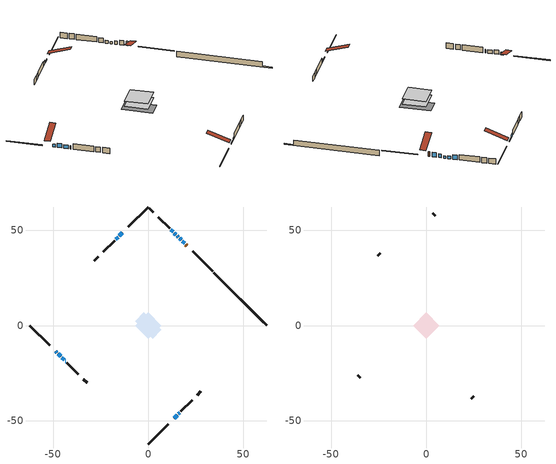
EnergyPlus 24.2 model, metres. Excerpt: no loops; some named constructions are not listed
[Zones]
conditioned space
 floor outside (Floor1 construction): -1.22,0 0,1.22 1.22,0 0,-1.22 z0.76
 floor adiabatic (AdiabaticFloorConstruction): -6.89,0 0,6.89 6.89,0 0,-6.89 z0.76
 floor foundation (Slab1 construction): -6.95,2.32 -2.32,6.95 6.95,-2.32 2.32,-6.95 z-1.7
 wall outside (RimJoist1 construction): 0,-62.35 10.5,-51.85 / -62.35,0 -51.85,-10.5 / 0,62.35 -10.5,51.85 / 33.88,28.46 23.39,38.96 z0.76:1.06
 wall outside (AdiabaticWallConstruction 1): 20.31,42.04 19.86,42.49 z0.76:2.79
 wall outside (AdiabaticWallConstruction): -48.77,-13.58 -48.06,-14.28 z0.76:1.98; 19.2,43.15 17.94,44.4 z0.76:2.79; 17.29,45.06 16.48,45.87 / -15.85,46.5 -17.05,45.29 z0.76:2.34; -13.58,48.77 -15.19,47.15 / 13.58,-48.77 15.19,-47.15 z0.76:1.29; 15.82,46.52 15.23,47.12 z0.76:1.73; 14.57,47.77 13.78,48.57 z0.76:1.93; 13.12,49.22 11.9,50.45 z0.76:2.82; 15.85,-46.5 16.44,-45.9 z0.76:1.85; -47.4,-14.94 -46.1,-16.24 z0.76:2.6; -45.45,-16.9 -44.24,-18.1 z0.76:2.28; -43.59,-18.76 -43.41,-18.94 z0.76:2.31
 wall outside (Wall1 construction): 17.1,-45.25 23.03,-39.32 / -42.75,-19.59 -36.82,-25.52 / -17.71,44.64 -23.64,38.71 / 11.24,51.1 5.31,57.03 z0.76:3.2
 wall outside (Wall3 construction): 25.69,-36.66 27.69,-34.66 / -34.16,-28.18 -32.17,-30.18 / -26.3,36.05 -28.3,34.05 / 2.66,59.69 0.66,61.69 z0.76:3.2
 wall foundation (FoundationWall1 construction): 34.54,27.8,-1.7 34.54,27.8,0.76 59.57,2.78,0.76 59.57,2.78,-1.24 62.35,0,-1.24 62.35,0,-1.7
 window (WindowConstruction 8): -48.77,-13.58 -48.06,-14.28 z0.76:1.98
 window (WindowConstruction 9): 19.2,43.15 17.94,44.4 z0.76:2.79
 window (WindowConstruction 10): 17.29,45.06 16.48,45.87 z0.76:2.33
 window (WindowConstruction 11): -13.58,48.77 -15.19,47.15 z0.76:1.29
 window (WindowConstruction 12): 13.58,-48.77 15.19,-47.15 z0.76:1.29
 window (WindowConstruction): 15.82,46.53 15.23,47.12 z0.76:1.73
 window (WindowConstruction 1): 14.57,47.78 13.78,48.57 z0.76:1.93
 window (WindowConstruction 2): 13.12,49.22 11.9,50.45 z0.76:2.82
 window (WindowConstruction 3): -15.85,46.5 -17.05,45.29 z0.76:2.33
 window (WindowConstruction 4): 15.85,-46.5 16.44,-45.9 z0.76:1.85
 window (WindowConstruction 5): -47.4,-14.94 -46.1,-16.24 z0.76:2.6
 window (WindowConstruction 6): -45.45,-16.9 -44.25,-18.1 z0.76:2.28
 window (WindowConstruction 7): -43.59,-18.76 -43.41,-18.94 z0.76:2.31
 door (Door): 20.31,42.04 19.86,42.49 z0.76:2.79
 ceiling adiabatic (AdiabaticFloorConstruction): 0,-6.89 6.89,0 0,6.89 -6.89,0 z0.76
attic - vented
 floor to conditioned space (Floor2 construction Reversed): -6.89,0 0,6.89 6.89,0 0,-6.89 z3.2
 wall outside (Wall2 construction): 23.69,-38.66 25.03,-37.31 / -36.17,-26.18 -34.82,-27.52 / -24.3,38.05 -25.64,36.7 / 4.66,57.69 3.31,59.03 z0.76:3.2
 roof outside (Roof1 construction): 12.92,-49.43,3.2 6.21,-42.72,6.36 4.44,-44.49,6.36 11.15,-51.19,3.2; -49.43,-12.92,3.2 -42.72,-6.21,6.36 -44.49,-4.44,6.36 -51.19,-11.15,3.2; -12.92,49.43,3.2 -6.21,42.72,6.36 -4.44,44.49,6.36 -11.15,51.19,3.2; 20.96,41.38,3.2 14.26,34.67,6.36 16.02,32.91,6.36 22.73,39.61,3.2
[Material] Roughness=Rough; Thermal Absorptance=0.9
Name | Thickness {m} | Conductivity {W/m-K} | Density {kg/m3} | Specific Heat {J/kg-K} | Solar Absorptance | Visible Absorptance
ceiling loosefill ins | 0.169333 | 0.0480833 | 16.02 | 1046.75 | 0.7 | 0.7
ceiling stud and cavity | 0.1397 | 0.330568 | 65.682 | 1177.47 | 0.7 | 0.7
gypsum board | 0.0127 | 0.160291 | 801 | 837.4 | 0.6 | 0.6
[Construction]
Floor2 construction: ceiling loosefill ins, ceiling stud and cavity, gypsum board
[Schedule:Day:Interval]
interior lighting schedule day: No, 01:00, 0.108182, 04:00, 0.0901515, 05:00, 0.0991667, 06:00, 0.162273, 07:00, 0.270455, 08:00, 0.342576, 10:00, 0.369621, 11:00, 0.351591, 12:00, 0.333561, 13:00, 0.324545, 14:00, 0.31553, 15:00, 0.333561, 16:00, 0.369621, 17:00, 0.450758, 18:00, 0.585985, 19:00, 0.775303, 20:00, 0.955606, 21:00, 0.991667, 22:00, 0.712197, 23:00, 0.360606, 24:00, 0.162273
interior lighting schedule day 1: No, 01:00, 0.100909, 04:00, 0.0840909, 05:00, 0.0925, 06:00, 0.151364, 07:00, 0.252273, 08:00, 0.319545, 10:00, 0.344773, 11:00, 0.327955, 12:00, 0.311136, 13:00, 0.302727, 14:00, 0.294318, 15:00, 0.311136, 16:00, 0.344773, 17:00, 0.420455, 18:00, 0.546591, 19:00, 0.723182, 20:00, 0.891364, 21:00, 0.925, 22:00, 0.664318, 23:00, 0.336364, 24:00, 0.151364
interior lighting schedule day 2: No, 01:00, 0.0927273, 04:00, 0.0772727, 05:00, 0.085, 06:00, 0.139091, 07:00, 0.231818, 08:00, 0.293636, 10:00, 0.316818, 11:00, 0.301364, 12:00, 0.285909, 13:00, 0.278182, 14:00, 0.270455, 15:00, 0.285909, 16:00, 0.316818, 17:00, 0.386364, 18:00, 0.502273, 19:00, 0.664545, 20:00, 0.819091, 21:00, 0.85, 22:00, 0.610455, 23:00, 0.309091, 24:00, 0.139091
interior lighting schedule day 3: No, 01:00, 0.0845455, 04:00, 0.0704545, 05:00, 0.0775, 06:00, 0.126818, 07:00, 0.211364, 08:00, 0.267727, 10:00, 0.288864, 11:00, 0.274773, 12:00, 0.260682, 13:00, 0.253636, 14:00, 0.246591, 15:00, 0.260682, 16:00, 0.288864, 17:00, 0.352273, 18:00, 0.457955, 19:00, 0.605909, 20:00, 0.746818, 21:00, 0.775, 22:00, 0.556591, 23:00, 0.281818, 24:00, 0.126818
interior lighting schedule day 4: No, 01:00, 0.0763636, 04:00, 0.0636364, 05:00, 0.07, 06:00, 0.114545, 07:00, 0.190909, 08:00, 0.241818, 10:00, 0.260909, 11:00, 0.248182, 12:00, 0.235455, 13:00, 0.229091, 14:00, 0.222727, 15:00, 0.235455, 16:00, 0.260909, 17:00, 0.318182, 18:00, 0.413636, 19:00, 0.547273, 20:00, 0.674545, 21:00, 0.7, 22:00, 0.502727, 23:00, 0.254545, 24:00, 0.114545
interior lighting schedule day 5: No, 01:00, 0.0727273, 04:00, 0.0606061, 05:00, 0.0666667, 06:00, 0.109091, 07:00, 0.181818, 08:00, 0.230303, 10:00, 0.248485, 11:00, 0.236364, 12:00, 0.224242, 13:00, 0.218182, 14:00, 0.212121, 15:00, 0.224242, 16:00, 0.248485, 17:00, 0.30303, 18:00, 0.393939, 19:00, 0.521212, 20:00, 0.642424, 21:00, 0.666667, 22:00, 0.478788, 23:00, 0.242424, 24:00, 0.109091
interior lighting schedule day 6: No, 01:00, 0.0745455, 04:00, 0.0621212, 05:00, 0.0683333, 06:00, 0.111818, 07:00, 0.186364, 08:00, 0.236061, 10:00, 0.254697, 11:00, 0.242273, 12:00, 0.229848, 13:00, 0.223636, 14:00, 0.217424, 15:00, 0.229848, 16:00, 0.254697, 17:00, 0.310606, 18:00, 0.403788, 19:00, 0.534242, 20:00, 0.658485, 21:00, 0.683333, 22:00, 0.490758, 23:00, 0.248485, 24:00, 0.111818
interior lighting schedule day 7: No, 01:00, 0.08, 04:00, 0.0666667, 05:00, 0.0733333, 06:00, 0.12, 07:00, 0.2, 08:00, 0.253333, 10:00, 0.273333, 11:00, 0.26, 12:00, 0.246667, 13:00, 0.24, 14:00, 0.233333, 15:00, 0.246667, 16:00, 0.273333, 17:00, 0.333333, 18:00, 0.433333, 19:00, 0.573333, 20:00, 0.706667, 21:00, 0.733333, 22:00, 0.526667, 23:00, 0.266667, 24:00, 0.12
interior lighting schedule day 8: No, 01:00, 0.0890909, 04:00, 0.0742424, 05:00, 0.0816667, 06:00, 0.133636, 07:00, 0.222727, 08:00, 0.282121, 10:00, 0.304394, 11:00, 0.289545, 12:00, 0.274697, 13:00, 0.267273, 14:00, 0.259848, 15:00, 0.274697, 16:00, 0.304394, 17:00, 0.371212, 18:00, 0.482576, 19:00, 0.638485, 20:00, 0.78697, 21:00, 0.816667, 22:00, 0.586515, 23:00, 0.29697, 24:00, 0.133636
interior lighting schedule day 9: No, 01:00, 0.0972727, 04:00, 0.0810606, 05:00, 0.0891667, 06:00, 0.145909, 07:00, 0.243182, 08:00, 0.30803, 10:00, 0.332348, 11:00, 0.316136, 12:00, 0.299924, 13:00, 0.291818, 14:00, 0.283712, 15:00, 0.299924, 16:00, 0.332348, 17:00, 0.405303, 18:00, 0.526894, 19:00, 0.697121, 20:00, 0.859242, 21:00, 0.891667, 22:00, 0.640379, 23:00, 0.324242, 24:00, 0.145909
interior lighting schedule day 10: No, 01:00, 0.105455, 04:00, 0.0878788, 05:00, 0.0966667, 06:00, 0.158182, 07:00, 0.263636, 08:00, 0.333939, 10:00, 0.360303, 11:00, 0.342727, 12:00, 0.325152, 13:00, 0.316364, 14:00, 0.307576, 15:00, 0.325152, 16:00, 0.360303, 17:00, 0.439394, 18:00, 0.571212, 19:00, 0.755758, 20:00, 0.931515, 21:00, 0.966667, 22:00, 0.694242, 23:00, 0.351515, 24:00, 0.158182
interior lighting schedule day 11: No, 01:00, 0.109091, 04:00, 0.0909091, 05:00, 0.1, 06:00, 0.163636, 07:00, 0.272727, 08:00, 0.345455, 10:00, 0.372727, 11:00, 0.354545, 12:00, 0.336364, 13:00, 0.327273, 14:00, 0.318182, 15:00, 0.336364, 16:00, 0.372727, 17:00, 0.454545, 18:00, 0.590909, 19:00, 0.781818, 20:00, 0.963636, 21:00, 1, 22:00, 0.718182, 23:00, 0.363636, 24:00, 0.163636
interior lighting schedule default day; occupants schedule default day; clothes dryer schedule default day; cooking range schedule default day; mech vent range fan 0 schedule default day; misc plug loads schedule default day; general water use schedule default day; heating setpoint default day; cooling setpoint default day; clothes dryer exhaust 0 schedule default day; cooling season schedule day; cooling season schedule day 2; cooling season schedule default day; exterior lighting schedule default day; natural vent schedule default day: No, 24:00, 0
occupants schedule day: No, 05:00, 0.426829, 06:00, 0.719512, 07:00, 1, 08:00, 0.670732, 09:00, 0.329268, 14:00, 0.170732, 15:00, 0.231707, 16:00, 0.329268, 17:00, 0.5, 18:00, 0.670732, 19:00, 0.829268, 21:00, 1, 22:00, 0.853659, 23:00, 0.646341, 24:00, 0.426829
clothes dryer schedule day; clothes dryer exhaust 0 schedule day: No, 01:00, 0.123457, 02:00, 0.0740741, 03:00, 0.0493827, 04:00, 0.0246914, 05:00, 0.0493827, 06:00, 0.0740741, 07:00, 0.197531, 08:00, 0.395062, 09:00, 0.592593, 10:00, 0.839506, 11:00, 0.962963, 12:00, 1, 13:00, 0.91358, 14:00, 0.82716, 15:00, 0.716049, 16:00, 0.753086, 17:00, 0.679012, 18:00, 0.666667, 20:00, 0.62963, 21:00, 0.641975, 22:00, 0.666667, 23:00, 0.54321, 24:00, 0.296296
cooking range schedule day: No, 05:00, 0.0597015, 06:00, 0.11194, 07:00, 0.171642, 08:00, 0.291045, 11:00, 0.343284, 12:00, 0.402985, 13:00, 0.462687, 14:00, 0.343284, 15:00, 0.291045, 16:00, 0.402985, 17:00, 0.567164, 18:00, 1, 19:00, 0.850746, 20:00, 0.432836, 21:00, 0.291045, 22:00, 0.231343, 23:00, 0.171642, 24:00, 0.11194
mech vent range fan 0 schedule day: No, 18:00, 0, 19:00, 1, 20:00, 0.2, 24:00, 0
misc plug loads schedule day: No, 06:00, 0.705882, 07:00, 0.745098, 08:00, 0.803922, 15:00, 0.823529, 16:00, 0.862745, 17:00, 0.921569, 18:00, 0.980392, 19:00, 1, 20:00, 0.980392, 21:00, 0.941176, 22:00, 0.862745, 23:00, 0.784314, 24:00, 0.72549
general water use schedule day: No, 01:00, 0.315068, 03:00, 0.287671, 04:00, 0.342466, 05:00, 0.369863, 06:00, 0.520548, 07:00, 0.60274, 08:00, 0.534247, 10:00, 0.506849, 11:00, 0.465753, 14:00, 0.479452, 15:00, 0.534247, 16:00, 0.589041, 17:00, 0.69863, 18:00, 0.876712, 19:00, 0.890411, 20:00, 0.986301, 21:00, 1, 22:00, 0.863014, 23:00, 0.616438, 24:00, 0.465753
heating setpoint day: No, 07:00, 18, 23:00, 21, 24:00, 18
cooling setpoint day: No, 24:00, 25
cooling season schedule day 1: No, 24:00, 1
exterior lighting schedule day: No, 01:00, 0.566667, 03:00, 0.524167, 05:00, 0.495833, 06:00, 0.5525, 07:00, 0.623333, 08:00, 0.580833, 09:00, 0.439167, 10:00, 0.354167, 12:00, 0.34, 13:00, 0.354167, 14:00, 0.396667, 15:00, 0.425, 16:00, 0.495833, 17:00, 0.623333, 18:00, 0.793333, 19:00, 0.906667, 20:00, 0.963333, 21:00, 0.991667, 22:00, 0.920833, 23:00, 0.793333, 24:00, 0.665833
exterior lighting schedule day 1: No, 01:00, 0.528571, 03:00, 0.488929, 05:00, 0.4625, 06:00, 0.515357, 07:00, 0.581429, 08:00, 0.541786, 09:00, 0.409643, 10:00, 0.330357, 12:00, 0.317143, 13:00, 0.330357, 14:00, 0.37, 15:00, 0.396429, 16:00, 0.4625, 17:00, 0.581429, 18:00, 0.74, 19:00, 0.845714, 20:00, 0.898571, 21:00, 0.925, 22:00, 0.858929, 23:00, 0.74, 24:00, 0.621071
exterior lighting schedule day 10: No, 01:00, 0.552381, 03:00, 0.510952, 05:00, 0.483333, 06:00, 0.538571, 07:00, 0.607619, 08:00, 0.56619, 09:00, 0.428095, 10:00, 0.345238, 12:00, 0.331429, 13:00, 0.345238, 14:00, 0.386667, 15:00, 0.414286, 16:00, 0.483333, 17:00, 0.607619, 18:00, 0.773333, 19:00, 0.88381, 20:00, 0.939048, 21:00, 0.966667, 22:00, 0.897619, 23:00, 0.773333, 24:00, 0.649048
exterior lighting schedule day 11: No, 01:00, 0.571429, 03:00, 0.528571, 05:00, 0.5, 06:00, 0.557143, 07:00, 0.628571, 08:00, 0.585714, 09:00, 0.442857, 10:00, 0.357143, 12:00, 0.342857, 13:00, 0.357143, 14:00, 0.4, 15:00, 0.428571, 16:00, 0.5, 17:00, 0.628571, 18:00, 0.8, 19:00, 0.914286, 20:00, 0.971429, 21:00, 1, 22:00, 0.928571, 23:00, 0.8, 24:00, 0.671429
exterior lighting schedule day 2: No, 01:00, 0.485714, 03:00, 0.449286, 05:00, 0.425, 06:00, 0.473571, 07:00, 0.534286, 08:00, 0.497857, 09:00, 0.376429, 10:00, 0.303571, 12:00, 0.291429, 13:00, 0.303571, 14:00, 0.34, 15:00, 0.364286, 16:00, 0.425, 17:00, 0.534286, 18:00, 0.68, 19:00, 0.777143, 20:00, 0.825714, 21:00, 0.85, 22:00, 0.789286, 23:00, 0.68, 24:00, 0.570714
exterior lighting schedule day 3: No, 01:00, 0.442857, 03:00, 0.409643, 05:00, 0.3875, 06:00, 0.431786, 07:00, 0.487143, 08:00, 0.453929, 09:00, 0.343214, 10:00, 0.276786, 12:00, 0.265714, 13:00, 0.276786, 14:00, 0.31, 15:00, 0.332143, 16:00, 0.3875, 17:00, 0.487143, 18:00, 0.62, 19:00, 0.708571, 20:00, 0.752857, 21:00, 0.775, 22:00, 0.719643, 23:00, 0.62, 24:00, 0.520357
exterior lighting schedule day 4: No, 01:00, 0.4, 03:00, 0.37, 05:00, 0.35, 06:00, 0.39, 07:00, 0.44, 08:00, 0.41, 09:00, 0.31, 10:00, 0.25, 12:00, 0.24, 13:00, 0.25, 14:00, 0.28, 15:00, 0.3, 16:00, 0.35, 17:00, 0.44, 18:00, 0.56, 19:00, 0.64, 20:00, 0.68, 21:00, 0.7, 22:00, 0.65, 23:00, 0.56, 24:00, 0.47
exterior lighting schedule day 5: No, 01:00, 0.380952, 03:00, 0.352381, 05:00, 0.333333, 06:00, 0.371429, 07:00, 0.419048, 08:00, 0.390476, 09:00, 0.295238, 10:00, 0.238095, 12:00, 0.228571, 13:00, 0.238095, 14:00, 0.266667, 15:00, 0.285714, 16:00, 0.333333, 17:00, 0.419048, 18:00, 0.533333, 19:00, 0.609524, 20:00, 0.647619, 21:00, 0.666667, 22:00, 0.619048, 23:00, 0.533333, 24:00, 0.447619
exterior lighting schedule day 6: No, 01:00, 0.390476, 03:00, 0.36119, 05:00, 0.341667, 06:00, 0.380714, 07:00, 0.429524, 08:00, 0.400238, 09:00, 0.302619, 10:00, 0.244048, 12:00, 0.234286, 13:00, 0.244048, 14:00, 0.273333, 15:00, 0.292857, 16:00, 0.341667, 17:00, 0.429524, 18:00, 0.546667, 19:00, 0.624762, 20:00, 0.66381, 21:00, 0.683333, 22:00, 0.634524, 23:00, 0.546667, 24:00, 0.45881
exterior lighting schedule day 7: No, 01:00, 0.419048, 03:00, 0.387619, 05:00, 0.366667, 06:00, 0.408571, 07:00, 0.460952, 08:00, 0.429524, 09:00, 0.324762, 10:00, 0.261905, 12:00, 0.251429, 13:00, 0.261905, 14:00, 0.293333, 15:00, 0.314286, 16:00, 0.366667, 17:00, 0.460952, 18:00, 0.586667, 19:00, 0.670476, 20:00, 0.712381, 21:00, 0.733333, 22:00, 0.680952, 23:00, 0.586667, 24:00, 0.492381
exterior lighting schedule day 8: No, 01:00, 0.466667, 03:00, 0.431667, 05:00, 0.408333, 06:00, 0.455, 07:00, 0.513333, 08:00, 0.478333, 09:00, 0.361667, 10:00, 0.291667, 12:00, 0.28, 13:00, 0.291667, 14:00, 0.326667, 15:00, 0.35, 16:00, 0.408333, 17:00, 0.513333, 18:00, 0.653333, 19:00, 0.746667, 20:00, 0.793333, 21:00, 0.816667, 22:00, 0.758333, 23:00, 0.653333, 24:00, 0.548333
exterior lighting schedule day 9: No, 01:00, 0.509524, 03:00, 0.47131, 05:00, 0.445833, 06:00, 0.496786, 07:00, 0.560476, 08:00, 0.522262, 09:00, 0.394881, 10:00, 0.318452, 12:00, 0.305714, 13:00, 0.318452, 14:00, 0.356667, 15:00, 0.382143, 16:00, 0.445833, 17:00, 0.560476, 18:00, 0.713333, 19:00, 0.815238, 20:00, 0.86619, 21:00, 0.891667, 22:00, 0.827976, 23:00, 0.713333, 24:00, 0.59869
[Schedule:Week:Daily]
heating setpoint Week Rule - Jan1-Dec31: heating setpoint day, heating setpoint day, heating setpoint day, heating setpoint day, heating setpoint day, heating setpoint day, heating setpoint day, heating setpoint default day, heating setpoint default day, heating setpoint default day, heating setpoint default day, heating setpoint default day
cooling setpoint Week Rule - Jan1-Dec31: cooling setpoint day, cooling setpoint day, cooling setpoint day, cooling setpoint day, cooling setpoint day, cooling setpoint day, cooling setpoint day, cooling setpoint default day, cooling setpoint default day, cooling setpoint default day, cooling setpoint default day, cooling setpoint default day
clothes dryer exhaust 0 schedule Week Rule - Jan1-Dec31: clothes dryer exhaust 0 schedule day, clothes dryer exhaust 0 schedule day, clothes dryer exhaust 0 schedule day, clothes dryer exhaust 0 schedule day, clothes dryer exhaust 0 schedule day, clothes dryer exhaust 0 schedule day, clothes dryer exhaust 0 schedule day, clothes dryer exhaust 0 schedule default day, clothes dryer exhaust 0 schedule default day, clothes dryer exhaust 0 schedule default day, clothes dryer exhaust 0 schedule default day, clothes dryer exhaust 0 schedule default day
cooling season schedule Week Rule - Jan1-May26: cooling season schedule day, cooling season schedule day, cooling season schedule day, cooling season schedule day, cooling season schedule day, cooling season schedule day, cooling season schedule day, cooling season schedule default day, cooling season schedule default day, cooling season schedule default day, cooling season schedule default day, cooling season schedule default day
cooling season schedule Week Rule - May27-Jun2: cooling season schedule day, cooling season schedule day, cooling season schedule day, cooling season schedule day, cooling season schedule day, cooling season schedule day 1, cooling season schedule day 1, cooling season schedule default day, cooling season schedule default day, cooling season schedule default day, cooling season schedule default day, cooling season schedule default day
cooling season schedule Week Rule - Jun3-Aug25: cooling season schedule day 1, cooling season schedule day 1, cooling season schedule day 1, cooling season schedule day 1, cooling season schedule day 1, cooling season schedule day 1, cooling season schedule day 1, cooling season schedule default day, cooling season schedule default day, cooling season schedule default day, cooling season schedule default day, cooling season schedule default day
cooling season schedule Week Rule - Aug26-Sep1: cooling season schedule day 1, cooling season schedule day 1, cooling season schedule day 1, cooling season schedule day 1, cooling season schedule day 1, cooling season schedule day 1, cooling season schedule day 2, cooling season schedule default day, cooling season schedule default day, cooling season schedule default day, cooling season schedule default day, cooling season schedule default day
cooling season schedule Week Rule - Sep2-Dec31: cooling season schedule day 2, cooling season schedule day 2, cooling season schedule day 2, cooling season schedule day 2, cooling season schedule day 2, cooling season schedule day 2, cooling season schedule day 2, cooling season schedule default day, cooling season schedule default day, cooling season schedule default day, cooling season schedule default day, cooling season schedule default day
exterior lighting schedule Week Rule - Aug26-Sep1: exterior lighting schedule day 7, exterior lighting schedule day 7, exterior lighting schedule day 7, exterior lighting schedule day 7, exterior lighting schedule day 7, exterior lighting schedule day 7, exterior lighting schedule day 8, exterior lighting schedule default day, exterior lighting schedule default day, exterior lighting schedule default day, exterior lighting schedule default day, exterior lighting schedule default day
exterior lighting schedule Week Rule - Sep2-Sep29: exterior lighting schedule day 8, exterior lighting schedule day 8, exterior lighting schedule day 8, exterior lighting schedule day 8, exterior lighting schedule day 8, exterior lighting schedule day 8, exterior lighting schedule day 8, exterior lighting schedule default day, exterior lighting schedule default day, exterior lighting schedule default day, exterior lighting schedule default day, exterior lighting schedule default day
exterior lighting schedule Week Rule - Sep30-Oct6: exterior lighting schedule day 8, exterior lighting schedule day 9, exterior lighting schedule day 9, exterior lighting schedule day 9, exterior lighting schedule day 9, exterior lighting schedule day 9, exterior lighting schedule day 9, exterior lighting schedule default day, exterior lighting schedule default day, exterior lighting schedule default day, exterior lighting schedule default day, exterior lighting schedule default day
exterior lighting schedule Week Rule - Oct7-Oct27: exterior lighting schedule day 9, exterior lighting schedule day 9, exterior lighting schedule day 9, exterior lighting schedule day 9, exterior lighting schedule day 9, exterior lighting schedule day 9, exterior lighting schedule day 9, exterior lighting schedule default day, exterior lighting schedule default day, exterior lighting schedule default day, exterior lighting schedule default day, exterior lighting schedule default day
exterior lighting schedule Week Rule - Oct28-Nov3: exterior lighting schedule day 9, exterior lighting schedule day 9, exterior lighting schedule day 9, exterior lighting schedule day 9, exterior lighting schedule day 10, exterior lighting schedule day 10, exterior lighting schedule day 10, exterior lighting schedule default day, exterior lighting schedule default day, exterior lighting schedule default day, exterior lighting schedule default day, exterior lighting schedule default day
exterior lighting schedule Week Rule - Nov4-Nov24: exterior lighting schedule day 10, exterior lighting schedule day 10, exterior lighting schedule day 10, exterior lighting schedule day 10, exterior lighting schedule day 10, exterior lighting schedule day 10, exterior lighting schedule day 10, exterior lighting schedule default day, exterior lighting schedule default day, exterior lighting schedule default day, exterior lighting schedule default day, exterior lighting schedule default day
exterior lighting schedule Week Rule - Nov25-Dec1: exterior lighting schedule day 10, exterior lighting schedule day 10, exterior lighting schedule day 10, exterior lighting schedule day 10, exterior lighting schedule day 10, exterior lighting schedule day 10, exterior lighting schedule day 11, exterior lighting schedule default day, exterior lighting schedule default day, exterior lighting schedule default day, exterior lighting schedule default day, exterior lighting schedule default day
exterior lighting schedule Week Rule - Dec2-Dec31: exterior lighting schedule day 11, exterior lighting schedule day 11, exterior lighting schedule day 11, exterior lighting schedule day 11, exterior lighting schedule day 11, exterior lighting schedule day 11, exterior lighting schedule day 11, exterior lighting schedule default day, exterior lighting schedule default day, exterior lighting schedule default day, exterior lighting schedule default day, exterior lighting schedule default day
natural vent schedule Week Rule - Jan1-Dec31: natural vent schedule default day, natural vent schedule default day, natural vent schedule default day, natural vent schedule default day, natural vent schedule default day, natural vent schedule default day, natural vent schedule default day, natural vent schedule default day, natural vent schedule default day, natural vent schedule default day, natural vent schedule default day, natural vent schedule default day
[Schedule:Year]
heating setpoint: heating setpoint Week Rule - Jan1-Dec31, 1, 1, 12, 31
cooling season schedule: cooling season schedule Week Rule - Jan1-May26, 1, 1, 5, 26, cooling season schedule Week Rule - May27-Jun2, 5, 27, 6, 2, cooling season schedule Week Rule - Jun3-Aug25, 6, 3, 8, 25, cooling season schedule Week Rule - Aug26-Sep1, 8, 26, 9, 1, cooling season schedule Week Rule - Sep2-Dec31, 9, 2, 12, 31
natural vent schedule: natural vent schedule Week Rule - Jan1-Dec31, 1, 1, 12, 31
